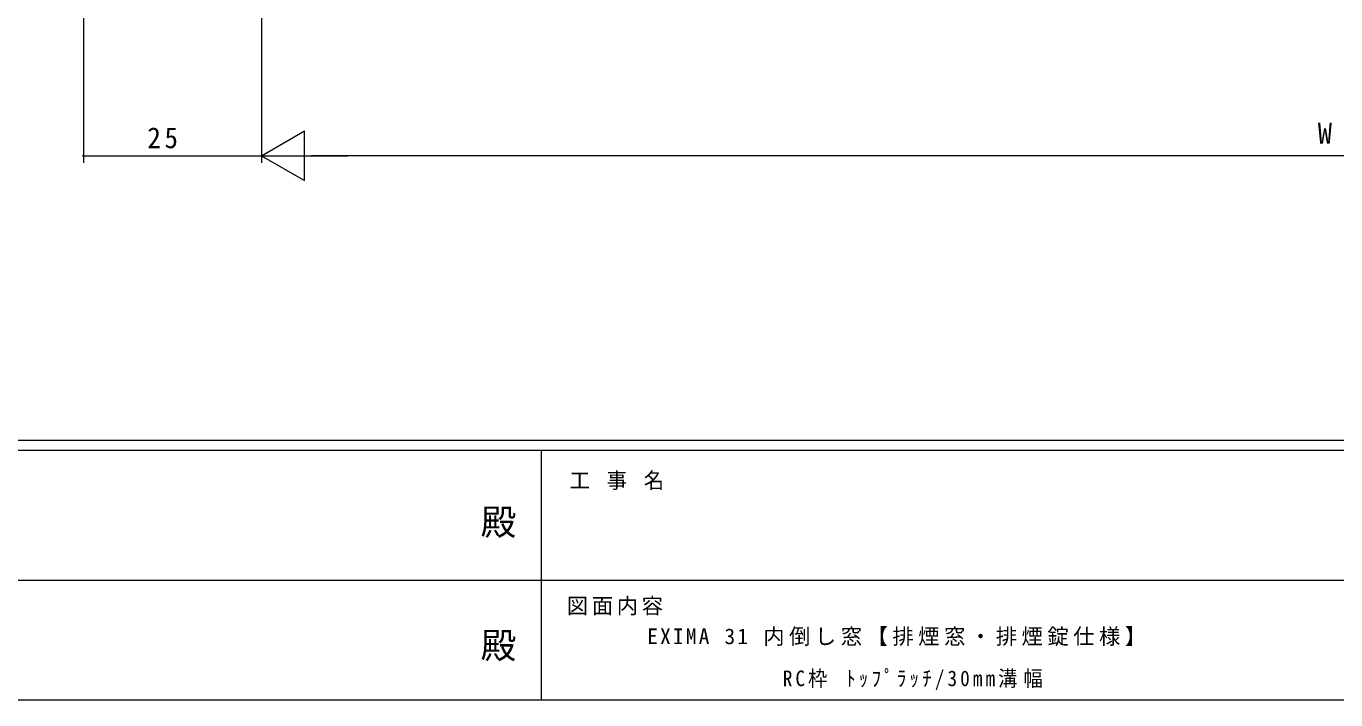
# Model space of a CAD drawing. Units: millimetres on the paper. Extents: x -420 to 373, y -297 to 267.
# Drawn here: x -105 to 78.9, y -297 to -202.4 of the extents above; entities that cross this region are included whole.
import ezdxf
from ezdxf.enums import TextEntityAlignment as Align

# ---------------------------------------------------------------- set-up
doc = ezdxf.new("R2010")
doc.units = ezdxf.units.MM
doc.layers.add('0-1_YKK_ZWAK', color=7, linetype='Continuous', lineweight=9)
doc.layers.add('0-6_YKK_D', color=6, linetype='Continuous', lineweight=9)
doc.layers.add('0-2_USER1', color=7, linetype='Continuous')
doc.styles.add('ＭＳ ゴシック', font='')
doc.styles.get('ＭＳ ゴシック').set_extended_font_data('MS Gothic')

msp = doc.modelspace()

# ---------------------------------------------------------------- linework, layer by layer
at = {"layer": '0-1_YKK_ZWAK'}
for p, q in [((352.3, -260.575), (-417.7, -260.575)), ((314.5, -261.975), (-417.7, -261.975)), ((-32.7, -261.975), (-32.7, -296.975)), ((-160.1, -280.175), (-31.3, -280.175)), ((-31.3, -280.175), (97.5, -280.175)), ((-417.7, -296.975), (314.5, -296.975))]:
    msp.add_line(p, q, dxfattribs=at)
at = {"layer": '0-6_YKK_D'}
for p, q in [((-96.981, -134.575), (-96.981, -221.575)), ((-71.981, -134.575), (-71.981, -221.575)), ((-71.981, -134.575), (-71.981, -221.575)), ((-71.981, -220.575), (-65.919, -217.075)), ((-65.919, -224.075), (-65.919, -217.075)), ((-96.981, -220.575), (-71.981, -220.575)), ((-71.981, -220.575), (-59.856, -220.575)), ((-71.981, -220.575), (-65.919, -224.075)), ((221.019, -220.575), (-64.981, -220.575))]:
    msp.add_line(p, q, dxfattribs=at)
for start, end in [(0, 180), (180, 0)]:
    msp.add_arc((-96.981, -220.575), 0.106, start, end, dxfattribs=at)

# ---------------------------------------------------------------- texts
at = {"layer": '0-1_YKK_ZWAK', "color": 3, "style": 'ＭＳ ゴシック'}
for p in [(-41.182, -274.932), (-41.182, -292.253)]:
    msp.add_text('殿', height=3.666, dxfattribs=at).set_placement(p, align=Align.BOTTOM_LEFT)
at = {"layer": '0-1_YKK_ZWAK', "char_height": 2.199, "attachment_point": 7, "style": 'ＭＳ ゴシック'}
for s, insert in [('\\T1.22;\\W0.95;工\\~事\\~名', (-28.688, -267.508)), ('\\T1.17;図面内容', (-29.083, -285.124))]:
    msp.add_mtext(s, dxfattribs=dict(at, insert=insert))
at = {"layer": '0-2_USER1', "char_height": 2.199, "attachment_point": 7, "style": 'ＭＳ ゴシック'}
for s, insert in [('\\T1.21;EXIMA\\~31\\~内倒し窓【排煙窓・排煙錠仕様】', (-17.783, -289.424)), ('\\T1.32;\\W0.9;RC枠\\~ﾄｯﾌﾟﾗｯﾁ/30mm溝幅', (1.257, -295.6))]:
    msp.add_mtext(s, dxfattribs=dict(at, insert=insert))
at = {"layer": '0-6_YKK_D', "color": 7, "style": 'ＭＳ ゴシック'}
msp.add_text('W', height=2.933, dxfattribs=at).set_placement((76.419, -219.775), align=Align.BOTTOM_LEFT)
at = {"layer": '0-6_YKK_D', "color": 7, "insert": (-88.001, -219.575), "char_height": 2.933, "attachment_point": 7, "style": 'ＭＳ ゴシック'}
msp.add_mtext('\\T1.27;\\W0.95;25', dxfattribs=at)

doc.saveas('drawing.dxf')
